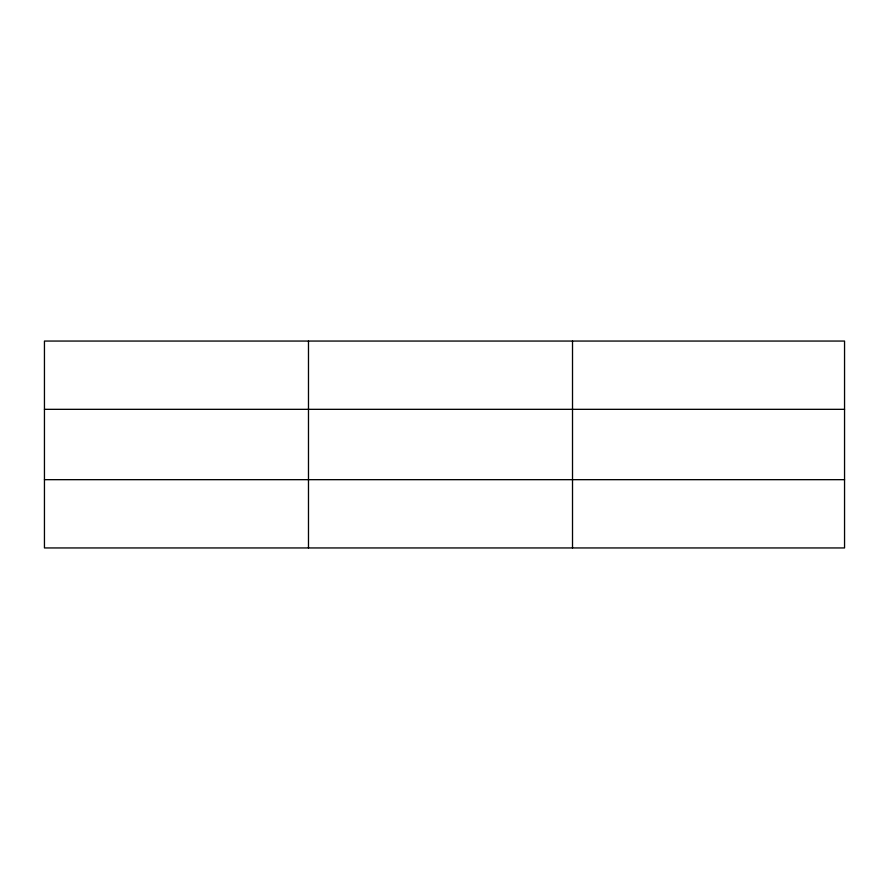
<?xml version="1.0" encoding="UTF-8"?>
<svg xmlns="http://www.w3.org/2000/svg" width="889" height="889" viewBox="0 0 889 889"><rect width="100%" height="100%" fill="white"/><g stroke="black" fill="none" stroke-linecap="round" stroke-linejoin="round"><path stroke-width="1.33" d="M308.483 341.054L308.483 547.946M572.516 341.054L572.516 547.946M844.55 479.671L844.55 547.946L44.45 547.946L44.45 341.054L844.55 341.054L844.55 479.671L44.45 479.671M44.45 409.329L844.55 409.329"/></g></svg>
